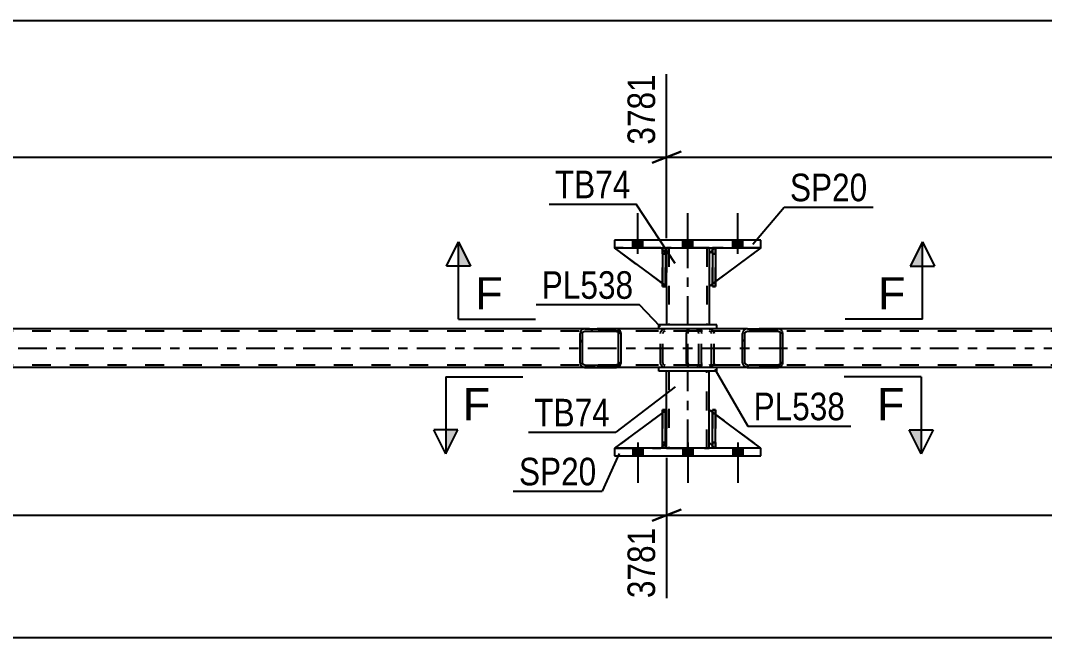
# Model space of a CAD drawing. Header units: millimetres. Extents: x -45 to 796, y -418 to 176.
# Drawn here: x 127.3 to 233.7, y -243.1 to -179.1 of the extents above; entities that cross this region are included whole.
import ezdxf

# ---------------------------------------------------------------- set-up
doc = ezdxf.new("R2010")
doc.units = ezdxf.units.MM
doc.linetypes.add('DXK_LINE_DOT2', pattern=[3.9198, 1.9599, -1.9599])
doc.linetypes.add('DXK_LINE_DOT3', pattern=[5.9187, 2.979, -0.9799, 0.9799, -0.9799])
doc.styles.add('Arial', font='ARIAL.TTF', dxfattribs={"height": 0.2})
doc.styles.add('Arial Narrow', font='ARIALN.TTF', dxfattribs={"height": 0.2})

# ---------------------------------------------------------------- blocks, each defined once
blk = doc.blocks.new('Part-122568648-7029 - 6955')
at = {"color": 2, "linetype": 'Continuous'}
for p, q in [((194.35, -202.68), (194.03, -202.68)), ((194.03, -202.68), (194.03, -206.68)), ((194.35, -202.68), (194.35, -202.68)), ((194.35, -202.68), (194.35, -206.68)), ((194.35, -206.68), (194.03, -206.68))]:
    blk.add_line(p, q, dxfattribs=at)
at = {"color": 7, "linetype": 'DXK_LINE_DOT2'}
for p, q in [((194.03, -203.28), (194.03, -202.68)), ((194.35, -203.28), (194.35, -202.68)), ((194.35, -202.68), (194.35, -202.68)), ((194.35, -203.28), (194.03, -203.28)), ((194.03, -203.28), (194.03, -206.68)), ((194.35, -206.68), (194.35, -203.28))]:
    blk.add_line(p, q, dxfattribs=at)
blk = doc.blocks.new('Part-122568648-7239 - 6955')
at = {"color": 7, "linetype": 'DXK_LINE_DOT2'}
for p, q in [((199.47, -202.68), (198.87, -203.28)), ((198.87, -206.68), (204.27, -202.68)), ((204.27, -202.68), (199.47, -202.68)), ((198.87, -203.28), (198.87, -206.68))]:
    blk.add_line(p, q, dxfattribs=at)
blk = doc.blocks.new('Part-122568648-7024 - 6955')
at = {"color": 2, "linetype": 'Continuous'}
for p, q in [((199.23, -223.48), (199.23, -219.48)), ((199.23, -219.48), (199.55, -219.48)), ((199.55, -223.48), (199.55, -219.48)), ((199.23, -223.48), (199.23, -223.48)), ((199.55, -223.48), (199.23, -223.48))]:
    blk.add_line(p, q, dxfattribs=at)
at = {"color": 7, "linetype": 'DXK_LINE_DOT2'}
for p, q in [((199.23, -219.48), (199.23, -222.88)), ((199.55, -222.88), (199.55, -219.48)), ((199.23, -222.88), (199.23, -223.48)), ((199.23, -222.88), (199.55, -222.88)), ((199.55, -223.48), (199.55, -222.88)), ((199.55, -223.48), (199.55, -223.48))]:
    blk.add_line(p, q, dxfattribs=at)
blk = doc.blocks.new('Bolt-122568648-7098 - 6955')
at = {"linetype": 'Continuous'}
for points in [[(191.99, -223.48), (190.95, -223.48), (190.95, -224.28), (191.99, -224.28)], [(191.99, -223.48), (190.95, -223.48), (190.95, -224.28), (191.99, -224.28)], [(191.99, -223.48), (190.95, -223.48), (190.95, -224.28), (191.99, -224.28)], [(197.19, -223.48), (196.15, -223.48), (196.15, -224.28), (197.19, -224.28)], [(197.19, -223.48), (196.15, -223.48), (196.15, -224.28), (197.19, -224.28)], [(202.39, -223.48), (201.35, -223.48), (201.35, -224.28), (202.39, -224.28)], [(202.39, -223.48), (201.35, -223.48), (201.35, -224.28), (202.39, -224.28)], [(202.39, -223.48), (201.35, -223.48), (201.35, -224.28), (202.39, -224.28)]]:
    blk.add_hatch(color=1, dxfattribs=at).paths.add_polyline_path(points)
at = {"color": 1, "linetype": 'Continuous'}
for p, q in [((191.47, -222.88), (191.47, -227.08)), ((191.47, -222.88), (191.47, -227.08)), ((191.47, -222.88), (191.47, -227.08)), ((196.67, -222.88), (196.67, -227.08)), ((196.67, -222.88), (196.67, -227.08)), ((201.87, -222.88), (201.87, -227.08)), ((201.87, -222.88), (201.87, -227.08)), ((201.87, -222.88), (201.87, -227.08)), ((190.95, -223.48), (190.95, -224.28)), ((190.95, -223.48), (190.95, -224.28)), ((190.95, -223.48), (190.95, -224.28)), ((191.99, -223.48), (191.99, -224.28)), ((191.99, -223.48), (191.99, -224.28)), ((191.99, -223.48), (191.99, -224.28)), ((196.15, -223.48), (196.15, -224.28)), ((196.15, -223.48), (196.15, -224.28)), ((197.19, -223.48), (197.19, -224.28)), ((197.19, -223.48), (197.19, -224.28)), ((201.35, -223.48), (201.35, -224.28)), ((201.35, -223.48), (201.35, -224.28)), ((201.35, -223.48), (201.35, -224.28)), ((202.39, -223.48), (202.39, -224.28)), ((202.39, -223.48), (202.39, -224.28)), ((202.39, -223.48), (202.39, -224.28))]:
    blk.add_line(p, q, dxfattribs=at)
blk = doc.blocks.new('Part-122568648-7106 - 6955')
at = {"color": 7, "linetype": 'DXK_LINE_DOT2'}
for p, q in [((718.48, -211.32), (56.08, -211.32)), ((206.04, -211.08), (185.98, -211.08)), ((718.48, -214.84), (56.08, -214.84)), ((708.37, -215.08), (185.98, -215.08)), ((206.04, -215.08), (185.98, -215.08))]:
    blk.add_line(p, q, dxfattribs=at)
at = {"color": 2, "linetype": 'Continuous'}
for p, q in [((185.98, -211.08), (120.91, -211.08)), ((271.11, -211.08), (206.04, -211.08)), ((185.98, -215.08), (120.91, -215.08)), ((271.11, -215.08), (206.04, -215.08))]:
    blk.add_line(p, q, dxfattribs=at)
at = {"color": 7, "linetype": 'DXK_LINE_DOT3'}
blk.add_line((56.08, -213.08), (718.48, -213.08), dxfattribs=at)
blk = doc.blocks.new('Part-122568648-7227 - 6955')
at = {"color": 2, "linetype": 'Continuous'}
for p, q in [((198.87, -222.88), (198.87, -219.48)), ((199.23, -219.74), (198.87, -219.48)), ((204.27, -223.48), (199.55, -219.98)), ((199.23, -223.23), (198.87, -222.88))]:
    blk.add_line(p, q, dxfattribs=at)
at = {"color": 7, "linetype": 'DXK_LINE_DOT2'}
for p, q in [((199.55, -219.98), (199.23, -219.74)), ((199.47, -223.48), (199.23, -223.23)), ((204.27, -223.48), (199.47, -223.48)), ((204.27, -223.48), (204.27, -223.48)), ((204.27, -223.48), (204.27, -223.48))]:
    blk.add_line(p, q, dxfattribs=at)
blk = doc.blocks.new('Part-122568648-7099 - 6955')
at = {"linetype": 'Continuous'}
h = blk.add_hatch(dxfattribs=at)
h.set_pattern_fill('', scale=0.7, style=0, pattern_type=0)
h.set_pattern_definition([(45, (206.5048, -211.3742), (-1.57154, 1.57154), [])])
h.paths.add_polyline_path([(206.54, -211.56), (206.5, -211.37), (206.4, -211.22), (206.23, -211.11), (206.04, -211.08), (202.86, -211.08), (202.66, -211.11), (202.5, -211.22), (202.39, -211.37), (202.35, -211.56), (202.35, -214.6), (202.39, -214.78), (202.5, -214.94), (202.66, -215.04), (202.86, -215.08), (206.04, -215.08), (206.23, -215.04), (206.4, -214.94), (206.5, -214.78), (206.54, -214.6)])
h.paths.add_polyline_path([(206.27, -214.69), (206.22, -214.77), (206.14, -214.82), (206.04, -214.84), (202.86, -214.84), (202.76, -214.82), (202.68, -214.77), (202.62, -214.69), (202.6, -214.6), (202.6, -211.56), (202.62, -211.47), (202.68, -211.39), (202.76, -211.34), (202.86, -211.32), (206.04, -211.32), (206.14, -211.34), (206.22, -211.39), (206.27, -211.47), (206.29, -211.56), (206.29, -214.6)])
at = {"color": 2, "linetype": 'Continuous'}
for p, q in [((196.53, -211.56), (196.55, -211.37)), ((196.53, -214.6), (196.53, -211.56)), ((196.55, -211.37), (196.61, -211.22)), ((196.61, -211.22), (196.7, -211.11)), ((196.7, -211.11), (196.8, -211.08)), ((202.86, -211.08), (196.8, -211.08)), ((202.39, -211.37), (202.35, -211.56)), ((202.35, -214.6), (202.35, -211.56)), ((202.6, -211.56), (202.62, -211.47)), ((202.6, -214.6), (202.6, -211.56)), ((202.62, -211.47), (202.68, -211.39)), ((202.86, -211.08), (202.66, -211.11)), ((202.68, -211.39), (202.76, -211.34)), ((202.76, -211.34), (202.86, -211.32)), ((202.86, -211.08), (206.04, -211.08)), ((202.86, -211.32), (206.04, -211.32)), ((206.23, -211.11), (206.04, -211.08)), ((206.04, -211.32), (206.14, -211.34)), ((206.14, -211.34), (206.22, -211.39)), ((206.22, -211.39), (206.27, -211.47)), ((206.27, -211.47), (206.29, -211.56)), ((206.29, -214.6), (206.29, -211.56)), ((206.54, -211.56), (206.5, -211.37)), ((206.54, -214.6), (206.54, -211.56)), ((196.55, -214.78), (196.53, -214.6)), ((196.61, -214.94), (196.55, -214.78)), ((202.35, -214.6), (202.39, -214.78)), ((202.62, -214.69), (202.6, -214.6)), ((202.68, -214.77), (202.62, -214.69)), ((202.76, -214.82), (202.68, -214.77)), ((202.86, -214.84), (202.76, -214.82)), ((202.86, -214.84), (206.04, -214.84)), ((206.14, -214.82), (206.04, -214.84)), ((206.22, -214.77), (206.14, -214.82)), ((206.27, -214.69), (206.22, -214.77)), ((206.29, -214.6), (206.27, -214.69)), ((206.5, -214.78), (206.54, -214.6)), ((196.7, -215.04), (196.61, -214.94)), ((196.8, -215.08), (196.7, -215.04)), ((202.86, -215.08), (196.8, -215.08)), ((202.66, -215.04), (202.86, -215.08)), ((202.86, -215.08), (206.04, -215.08)), ((206.04, -215.08), (206.23, -215.04))]:
    blk.add_line(p, q, dxfattribs=at)
at = {"color": 7, "linetype": 'DXK_LINE_DOT2'}
for p, q in [((196.67, -211.47), (196.66, -211.56)), ((196.66, -214.6), (196.66, -211.56)), ((196.7, -211.39), (196.67, -211.47)), ((196.75, -211.34), (196.7, -211.39)), ((196.8, -211.32), (196.75, -211.34)), ((206.04, -211.32), (196.8, -211.32)), ((198.08, -211.32), (198.08, -211.08)), ((198.89, -211.08), (199.08, -211.11)), ((198.99, -211.34), (198.89, -211.32)), ((199.07, -211.39), (198.99, -211.34)), ((199.12, -211.47), (199.07, -211.39)), ((199.14, -211.56), (199.12, -211.47)), ((199.14, -214.6), (199.14, -211.56)), ((199.35, -211.37), (199.39, -211.56)), ((199.39, -214.6), (199.39, -211.56)), ((206.04, -211.08), (202.86, -211.08)), ((196.66, -214.6), (196.67, -214.69)), ((196.67, -214.69), (196.7, -214.77)), ((196.7, -214.77), (196.75, -214.82)), ((196.75, -214.82), (196.8, -214.84)), ((206.04, -214.84), (196.8, -214.84)), ((198.08, -215.08), (198.08, -214.84)), ((198.89, -214.84), (198.99, -214.82)), ((198.99, -214.82), (199.07, -214.77)), ((199.07, -214.77), (199.12, -214.69)), ((199.12, -214.69), (199.14, -214.6)), ((199.39, -214.6), (199.35, -214.78)), ((199.08, -215.04), (198.89, -215.08)), ((206.04, -215.08), (202.86, -215.08))]:
    blk.add_line(p, q, dxfattribs=at)
for centre, start, end in [((198.9, -211.57), 23.8494, 68.8059), ((198.9, -214.58), 291.1941, 336.1506)]:
    blk.add_arc(centre, 0.492, start, end, dxfattribs=at)
at = {"color": 2, "linetype": 'Continuous'}
for centre, start, end in [((202.84, -211.57), 111.1941, 156.1506), ((206.05, -211.57), 23.8494, 68.8059), ((202.84, -214.58), 203.8494, 248.8059), ((206.05, -214.58), 291.1941, 336.1506)]:
    blk.add_arc(centre, 0.492, start, end, dxfattribs=at)
blk = doc.blocks.new('Part-122568648-7100 - 6955')
at = {"linetype": 'Continuous'}
h = blk.add_hatch(dxfattribs=at)
h.set_pattern_fill('', scale=0.7, style=0, pattern_type=0)
h.set_pattern_definition([(45, (189.687, -211.3742), (-1.57154, 1.57154), [])])
h.paths.add_polyline_path([(189.73, -211.56), (189.69, -211.37), (189.58, -211.22), (189.41, -211.11), (189.22, -211.08), (185.98, -211.08), (185.78, -211.11), (185.62, -211.22), (185.51, -211.37), (185.47, -211.56), (185.47, -214.6), (185.51, -214.78), (185.62, -214.94), (185.78, -215.04), (185.98, -215.08), (189.22, -215.08), (189.41, -215.04), (189.58, -214.94), (189.69, -214.78), (189.73, -214.6)])
h.paths.add_polyline_path([(189.45, -214.69), (189.4, -214.77), (189.31, -214.82), (189.22, -214.84), (185.98, -214.84), (185.88, -214.82), (185.8, -214.77), (185.74, -214.69), (185.72, -214.6), (185.72, -211.56), (185.74, -211.47), (185.8, -211.39), (185.88, -211.34), (185.98, -211.32), (189.22, -211.32), (189.31, -211.34), (189.4, -211.39), (189.45, -211.47), (189.47, -211.56), (189.47, -214.6)])
at = {"color": 2, "linetype": 'Continuous'}
for p, q in [((185.51, -211.37), (185.47, -211.56)), ((185.47, -214.6), (185.47, -211.56)), ((185.72, -211.56), (185.74, -211.47)), ((185.72, -214.6), (185.72, -211.56)), ((185.74, -211.47), (185.8, -211.39)), ((185.98, -211.08), (185.78, -211.11)), ((185.8, -211.39), (185.88, -211.34)), ((185.88, -211.34), (185.98, -211.32)), ((185.98, -211.08), (189.22, -211.08)), ((185.98, -211.32), (189.22, -211.32)), ((196.8, -211.08), (189.22, -211.08)), ((189.41, -211.11), (189.22, -211.08)), ((189.22, -211.32), (189.31, -211.34)), ((189.31, -211.34), (189.4, -211.39)), ((189.4, -211.39), (189.45, -211.47)), ((189.45, -211.47), (189.47, -211.56)), ((189.47, -214.6), (189.47, -211.56)), ((189.73, -211.56), (189.69, -211.37)), ((189.73, -214.6), (189.73, -211.56)), ((185.47, -214.6), (185.51, -214.78)), ((185.74, -214.69), (185.72, -214.6)), ((185.8, -214.77), (185.74, -214.69)), ((185.88, -214.82), (185.8, -214.77)), ((185.98, -214.84), (185.88, -214.82)), ((185.98, -214.84), (189.22, -214.84)), ((189.31, -214.82), (189.22, -214.84)), ((189.4, -214.77), (189.31, -214.82)), ((189.45, -214.69), (189.4, -214.77)), ((189.47, -214.6), (189.45, -214.69)), ((189.69, -214.78), (189.73, -214.6)), ((185.78, -215.04), (185.98, -215.08)), ((185.98, -215.08), (189.22, -215.08)), ((189.22, -215.08), (189.41, -215.04)), ((196.8, -215.08), (189.22, -215.08))]:
    blk.add_line(p, q, dxfattribs=at)
at = {"color": 7, "linetype": 'DXK_LINE_DOT2'}
for p, q in [((189.22, -211.08), (185.98, -211.08)), ((197.56, -211.32), (185.98, -211.32)), ((193.82, -211.56), (193.86, -211.37)), ((193.82, -214.6), (193.82, -211.56)), ((194.09, -211.47), (194.07, -211.56)), ((194.07, -214.6), (194.07, -211.56)), ((194.15, -211.39), (194.09, -211.47)), ((194.13, -211.11), (194.33, -211.08)), ((194.23, -211.34), (194.15, -211.39)), ((194.33, -211.32), (194.23, -211.34)), ((197.56, -211.08), (196.8, -211.08)), ((197.56, -211.08), (197.76, -211.11)), ((197.66, -211.34), (197.56, -211.32)), ((197.74, -211.39), (197.66, -211.34)), ((197.8, -211.47), (197.74, -211.39)), ((197.82, -211.56), (197.8, -211.47)), ((197.82, -214.6), (197.82, -211.56)), ((198.04, -211.37), (198.08, -211.56)), ((198.08, -214.6), (198.08, -211.56)), ((197.56, -214.84), (185.98, -214.84)), ((193.86, -214.78), (193.82, -214.6)), ((194.07, -214.6), (194.09, -214.69)), ((194.09, -214.69), (194.15, -214.77)), ((194.15, -214.77), (194.17, -214.78)), ((194.17, -214.78), (194.23, -214.82)), ((194.23, -214.82), (194.33, -214.84)), ((197.56, -214.84), (197.66, -214.82)), ((197.66, -214.82), (197.74, -214.77)), ((197.74, -214.77), (197.8, -214.69)), ((197.8, -214.69), (197.82, -214.6)), ((198.08, -214.6), (198.04, -214.78)), ((189.22, -215.08), (185.98, -215.08)), ((194.33, -215.08), (194.13, -215.04)), ((197.56, -215.08), (196.8, -215.08)), ((197.76, -215.04), (197.56, -215.08))]:
    blk.add_line(p, q, dxfattribs=at)
at = {"color": 2, "linetype": 'Continuous'}
for centre, start, end in [((185.96, -211.58), 110.7583, 155.68), ((189.23, -211.58), 24.32, 69.2417), ((185.96, -214.58), 204.32, 249.2417), ((189.23, -214.58), 290.7583, 335.68)]:
    blk.add_arc(centre, 0.496, start, end, dxfattribs=at)
at = {"color": 7, "linetype": 'DXK_LINE_DOT2'}
for centre, start, end in [((194.31, -211.58), 110.7583, 155.68), ((197.58, -211.58), 24.32, 69.2417), ((194.31, -214.58), 204.32, 249.2417), ((197.58, -214.58), 290.7583, 335.68)]:
    blk.add_arc(centre, 0.496, start, end, dxfattribs=at)
blk = doc.blocks.new('Bolt-122568648-7109 - 6955')
at = {"linetype": 'Continuous'}
for points in [[(190.95, -202.68), (191.99, -202.68), (191.99, -201.88), (190.95, -201.88)], [(190.95, -202.68), (191.99, -202.68), (191.99, -201.88), (190.95, -201.88)], [(190.95, -202.68), (191.99, -202.68), (191.99, -201.88), (190.95, -201.88)], [(196.15, -202.68), (197.19, -202.68), (197.19, -201.88), (196.15, -201.88)], [(196.15, -202.68), (197.19, -202.68), (197.19, -201.88), (196.15, -201.88)], [(201.35, -202.68), (202.39, -202.68), (202.39, -201.88), (201.35, -201.88)], [(201.35, -202.68), (202.39, -202.68), (202.39, -201.88), (201.35, -201.88)], [(201.35, -202.68), (202.39, -202.68), (202.39, -201.88), (201.35, -201.88)]]:
    blk.add_hatch(color=1, dxfattribs=at).paths.add_polyline_path(points)
at = {"color": 1, "linetype": 'Continuous'}
for p, q in [((191.47, -203.28), (191.47, -199.08)), ((191.47, -203.28), (191.47, -199.08)), ((191.47, -203.28), (191.47, -199.08)), ((196.67, -203.28), (196.67, -199.08)), ((196.67, -203.28), (196.67, -199.08)), ((201.87, -203.28), (201.87, -199.08)), ((201.87, -203.28), (201.87, -199.08)), ((201.87, -203.28), (201.87, -199.08)), ((190.95, -202.68), (190.95, -201.88)), ((190.95, -202.68), (190.95, -201.88)), ((190.95, -202.68), (190.95, -201.88)), ((191.99, -202.68), (191.99, -201.88)), ((191.99, -202.68), (191.99, -201.88)), ((191.99, -202.68), (191.99, -201.88)), ((196.15, -202.68), (196.15, -201.88)), ((196.15, -202.68), (196.15, -201.88)), ((197.19, -202.68), (197.19, -201.88)), ((197.19, -202.68), (197.19, -201.88)), ((201.35, -202.68), (201.35, -201.88)), ((201.35, -202.68), (201.35, -201.88)), ((201.35, -202.68), (201.35, -201.88)), ((202.39, -202.68), (202.39, -201.88)), ((202.39, -202.68), (202.39, -201.88)), ((202.39, -202.68), (202.39, -201.88))]:
    blk.add_line(p, q, dxfattribs=at)
blk = doc.blocks.new('Part-122568648-7118 - 6955')
at = {"color": 2, "linetype": 'Continuous'}
for p, q in [((199.67, -210.68), (193.67, -210.68)), ((193.67, -211.08), (193.67, -210.68)), ((199.67, -211.08), (199.67, -210.68))]:
    blk.add_line(p, q, dxfattribs=at)
at = {"color": 7, "linetype": 'DXK_LINE_DOT2'}
blk.add_line((199.67, -211.08), (193.67, -211.08), dxfattribs=at)
blk = doc.blocks.new('Part-122568648-7149 - 6955')
at = {"color": 7, "linetype": 'DXK_LINE_DOT2'}
for p, q in [((194.47, -206.68), (189.07, -202.68)), ((189.07, -202.68), (193.87, -202.68)), ((193.87, -202.68), (194.47, -203.28)), ((194.47, -203.28), (193.87, -202.68)), ((194.47, -203.28), (194.47, -206.68)), ((194.47, -203.28), (194.47, -203.28)), ((194.47, -203.28), (194.47, -206.68))]:
    blk.add_line(p, q, dxfattribs=at)
blk = doc.blocks.new('Part-122568648-7150 - 6955')
at = {"color": 2, "linetype": 'Continuous'}
for p, q in [((199.55, -202.68), (199.23, -202.68)), ((199.23, -202.68), (199.23, -206.68)), ((199.55, -202.68), (199.55, -202.68)), ((199.55, -202.68), (199.55, -206.68)), ((199.55, -206.68), (199.23, -206.68))]:
    blk.add_line(p, q, dxfattribs=at)
at = {"color": 7, "linetype": 'DXK_LINE_DOT2'}
for p, q in [((199.23, -203.28), (199.23, -202.68)), ((199.55, -203.28), (199.55, -202.68)), ((199.55, -202.68), (199.55, -202.68)), ((199.55, -203.28), (199.23, -203.28)), ((199.23, -203.28), (199.23, -206.68)), ((199.55, -206.68), (199.55, -203.28))]:
    blk.add_line(p, q, dxfattribs=at)
blk = doc.blocks.new('Part-122568648-7157 - 6955')
at = {"color": 7, "linetype": 'DXK_LINE_DOT2'}
for p, q in [((194.47, -219.48), (189.07, -223.48)), ((194.47, -222.88), (194.47, -219.48)), ((194.47, -219.48), (194.47, -222.88)), ((193.87, -223.48), (194.47, -222.88)), ((194.47, -222.88), (193.87, -223.48)), ((194.47, -222.88), (194.47, -222.88)), ((189.07, -223.48), (193.87, -223.48))]:
    blk.add_line(p, q, dxfattribs=at)
blk = doc.blocks.new('Part-122568648-7158 - 6955')
at = {"color": 2, "linetype": 'Continuous'}
for p, q in [((194.03, -219.81), (189.07, -223.48)), ((194.47, -219.48), (194.35, -219.57)), ((194.47, -222.88), (194.47, -219.48)), ((194.03, -223.32), (193.87, -223.48)), ((194.47, -222.88), (194.35, -223)), ((194.47, -222.88), (194.47, -222.88))]:
    blk.add_line(p, q, dxfattribs=at)
at = {"color": 7, "linetype": 'DXK_LINE_DOT2'}
for p, q in [((194.35, -219.57), (194.03, -219.81)), ((194.47, -222.88), (194.47, -219.48)), ((194.47, -222.88), (193.87, -223.48)), ((194.35, -223), (194.03, -223.32)), ((189.07, -223.48), (193.87, -223.48))]:
    blk.add_line(p, q, dxfattribs=at)
blk = doc.blocks.new('Part-122568648-7159 - 6955')
at = {"color": 7, "linetype": 'DXK_LINE_DOT2'}
for p, q in [((194.03, -203.28), (194.03, -202.68)), ((194.03, -202.68), (194.03, -202.68)), ((194.03, -202.68), (194.03, -206.68)), ((194.35, -202.68), (194.03, -202.68)), ((194.35, -203.28), (194.35, -202.68)), ((194.35, -206.68), (194.35, -202.68)), ((194.03, -206.68), (194.03, -203.28)), ((194.03, -203.28), (194.35, -203.28)), ((194.35, -203.28), (194.35, -206.68)), ((194.03, -206.68), (194.35, -206.68))]:
    blk.add_line(p, q, dxfattribs=at)
blk = doc.blocks.new('Part-122568648-7160 - 6955')
at = {"color": 7, "linetype": 'DXK_LINE_DOT2'}
for p, q in [((198.87, -222.88), (198.87, -219.48)), ((198.87, -219.48), (204.27, -223.48)), ((199.47, -223.48), (198.87, -222.88)), ((204.27, -223.48), (199.47, -223.48))]:
    blk.add_line(p, q, dxfattribs=at)
blk = doc.blocks.new('Part-122568648-7166 - 6955')
at = {"color": 7, "linetype": 'DXK_LINE_DOT2'}
for p, q in [((199.55, -219.48), (199.23, -219.48)), ((199.23, -222.88), (199.23, -219.48)), ((199.23, -223.48), (199.23, -219.48)), ((199.55, -219.48), (199.55, -222.88)), ((199.55, -223.48), (199.55, -219.48)), ((199.55, -222.88), (199.23, -222.88)), ((199.23, -223.48), (199.23, -222.88)), ((199.55, -222.88), (199.55, -223.48)), ((199.55, -223.48), (199.23, -223.48)), ((199.55, -223.48), (199.55, -223.48))]:
    blk.add_line(p, q, dxfattribs=at)
blk = doc.blocks.new('Part-122568648-7172 - 6955')
at = {"color": 2, "linetype": 'Continuous'}
for p, q in [((194.47, -202.68), (194.47, -203.28)), ((198.87, -202.68), (198.87, -203.28)), ((194.47, -206.68), (194.47, -210.68)), ((198.87, -206.68), (198.87, -210.68))]:
    blk.add_line(p, q, dxfattribs=at)
at = {"color": 7, "linetype": 'DXK_LINE_DOT2'}
for p, q in [((198.87, -202.68), (194.47, -202.68)), ((194.71, -202.68), (194.71, -210.68)), ((198.63, -202.68), (198.63, -210.68)), ((194.47, -203.28), (194.47, -206.68)), ((198.87, -203.28), (198.87, -206.68)), ((198.87, -210.68), (194.47, -210.68))]:
    blk.add_line(p, q, dxfattribs=at)
at = {"color": 7, "linetype": 'DXK_LINE_DOT3'}
blk.add_line((196.67, -210.68), (196.67, -202.68), dxfattribs=at)
blk = doc.blocks.new('Part-122568648-7189 - 6955')
at = {"color": 2, "linetype": 'Continuous'}
for p, q in [((194.03, -223.48), (194.03, -219.48)), ((194.03, -219.48), (194.35, -219.48)), ((194.35, -223.48), (194.35, -219.48)), ((194.03, -223.48), (194.03, -223.48)), ((194.35, -223.48), (194.03, -223.48))]:
    blk.add_line(p, q, dxfattribs=at)
at = {"color": 7, "linetype": 'DXK_LINE_DOT2'}
for p, q in [((194.03, -219.48), (194.03, -222.88)), ((194.35, -222.88), (194.35, -219.48)), ((194.03, -222.88), (194.03, -223.48)), ((194.03, -222.88), (194.35, -222.88)), ((194.35, -223.48), (194.35, -222.88)), ((194.35, -223.48), (194.35, -223.48))]:
    blk.add_line(p, q, dxfattribs=at)
blk = doc.blocks.new('Part-122568648-7192 - 6955')
at = {"color": 7, "linetype": 'DXK_LINE_DOT2'}
for p, q in [((199.23, -203.28), (199.23, -202.68)), ((199.23, -202.68), (199.23, -202.68)), ((199.23, -202.68), (199.23, -206.68)), ((199.55, -202.68), (199.23, -202.68)), ((199.55, -203.28), (199.55, -202.68)), ((199.55, -206.68), (199.55, -202.68)), ((199.23, -206.68), (199.23, -203.28)), ((199.23, -203.28), (199.55, -203.28)), ((199.55, -203.28), (199.55, -206.68)), ((199.23, -206.68), (199.55, -206.68))]:
    blk.add_line(p, q, dxfattribs=at)
blk = doc.blocks.new('Part-122568648-7198 - 6955')
at = {"color": 2, "linetype": 'Continuous'}
for p, q in [((189.07, -223.48), (189.07, -224.28)), ((204.27, -223.48), (189.07, -223.48)), ((189.07, -224.28), (204.27, -224.28)), ((204.27, -224.28), (204.27, -223.48))]:
    blk.add_line(p, q, dxfattribs=at)
blk = doc.blocks.new('Part-122568648-7203 - 6955')
at = {"color": 2, "linetype": 'Continuous'}
for p, q in [((204.27, -201.88), (189.07, -201.88)), ((189.07, -201.88), (189.07, -202.68)), ((204.27, -202.68), (204.27, -201.88)), ((189.07, -202.68), (204.27, -202.68))]:
    blk.add_line(p, q, dxfattribs=at)
blk = doc.blocks.new('Part-122568648-7208 - 6955')
at = {"color": 2, "linetype": 'Continuous'}
for p, q in [((194.47, -219.48), (194.47, -215.48)), ((198.87, -219.48), (198.87, -215.48)), ((194.47, -223.48), (194.47, -222.88)), ((198.87, -223.48), (198.87, -222.88))]:
    blk.add_line(p, q, dxfattribs=at)
at = {"color": 7, "linetype": 'DXK_LINE_DOT2'}
for p, q in [((198.87, -215.48), (194.47, -215.48)), ((194.71, -215.48), (194.71, -223.48)), ((198.63, -223.48), (198.63, -215.48)), ((194.47, -222.88), (194.47, -219.48)), ((198.87, -222.88), (198.87, -219.48)), ((194.47, -223.48), (198.87, -223.48))]:
    blk.add_line(p, q, dxfattribs=at)
at = {"color": 7, "linetype": 'DXK_LINE_DOT3'}
blk.add_line((196.67, -223.48), (196.67, -215.48), dxfattribs=at)
blk = doc.blocks.new('Part-122568648-7223 - 6955')
at = {"color": 2, "linetype": 'Continuous'}
for p, q in [((193.67, -215.48), (193.67, -215.08)), ((199.67, -215.48), (193.67, -215.48)), ((199.67, -215.48), (199.67, -215.08))]:
    blk.add_line(p, q, dxfattribs=at)
at = {"color": 7, "linetype": 'DXK_LINE_DOT2'}
blk.add_line((199.67, -215.08), (193.67, -215.08), dxfattribs=at)
blk = doc.blocks.new('Part-122568648-7225 - 6955')
at = {"color": 7, "linetype": 'DXK_LINE_DOT2'}
for p, q in [((194.35, -219.48), (194.03, -219.48)), ((194.03, -222.88), (194.03, -219.48)), ((194.03, -223.48), (194.03, -219.48)), ((194.35, -219.48), (194.35, -222.88)), ((194.35, -223.48), (194.35, -219.48)), ((194.35, -222.88), (194.03, -222.88)), ((194.03, -223.48), (194.03, -222.88)), ((194.35, -222.88), (194.35, -223.48)), ((194.35, -223.48), (194.03, -223.48)), ((194.35, -223.48), (194.35, -223.48))]:
    blk.add_line(p, q, dxfattribs=at)
blk = doc.blocks.new('Part-122568648-7238 - 6955')
at = {"color": 2, "linetype": 'Continuous'}
for p, q in [((199.23, -202.92), (198.87, -203.28)), ((204.27, -202.68), (199.55, -206.18)), ((198.87, -203.28), (198.87, -206.68)), ((199.23, -206.42), (198.87, -206.68))]:
    blk.add_line(p, q, dxfattribs=at)
at = {"color": 7, "linetype": 'DXK_LINE_DOT2'}
for p, q in [((199.47, -202.68), (199.23, -202.92)), ((204.27, -202.68), (199.47, -202.68)), ((199.55, -206.18), (199.23, -206.42))]:
    blk.add_line(p, q, dxfattribs=at)
blk = doc.blocks.new('Part-122568648-7240 - 6955')
at = {"color": 2, "linetype": 'Continuous'}
for p, q in [((194.03, -206.35), (189.07, -202.68)), ((194.03, -202.83), (193.87, -202.68)), ((194.47, -203.28), (194.35, -203.15)), ((194.47, -203.28), (194.47, -203.28)), ((194.47, -206.68), (194.47, -203.28)), ((194.35, -206.58), (194.47, -206.68)), ((194.47, -206.68), (194.47, -206.68))]:
    blk.add_line(p, q, dxfattribs=at)
at = {"color": 7, "linetype": 'DXK_LINE_DOT2'}
for p, q in [((193.87, -202.68), (189.07, -202.68)), ((193.87, -202.68), (194.47, -203.28)), ((194.35, -203.15), (194.03, -202.83)), ((194.47, -203.28), (194.47, -206.68)), ((194.35, -206.58), (194.03, -206.35))]:
    blk.add_line(p, q, dxfattribs=at)
blk = doc.blocks.new('StraightDimension-122568648-7352 - 6955')
at = {"color": 7, "linetype": 'Continuous'}
for p, q in [((194.47, -201.68), (194.47, -184.64)), ((45.86, -193.25), (194.47, -193.25)), ((192.97, -193.85), (195.97, -192.65))]:
    blk.add_line(p, q, dxfattribs=at)
at = {"color": 0, "linetype": 'Continuous'}
blk.add_wipeout([(193.87, -184.04), (189.67, -184.04), (189.67, -192.55), (193.87, -192.55)], dxfattribs=at)
at = {"color": 3, "linetype": 'Continuous', "style": 'Arial Narrow'}
blk.add_text('3781', height=2.863, rotation=90.0002, dxfattribs=at).set_placement((193.27, -191.95))
blk = doc.blocks.new('StraightDimension-122568648-7291 - 6955')
at = {"color": 7, "linetype": 'Continuous'}
blk.add_line((45.22, -243.13), (729.34, -243.13), dxfattribs=at)
blk = doc.blocks.new('StraightDimension-122568648-7313 - 6955')
at = {"color": 7, "linetype": 'Continuous'}
for p, q in [((194.47, -224.48), (194.47, -239.04)), ((195.97, -229.83), (192.97, -231.03)), ((194.47, -230.43), (449.88, -230.43))]:
    blk.add_line(p, q, dxfattribs=at)
blk = doc.blocks.new('StraightDimension-122568648-7319 - 6955')
at = {"color": 7, "linetype": 'Continuous'}
for p, q in [((194.47, -224.48), (194.47, -239.04)), ((45.86, -230.43), (194.47, -230.43)), ((192.97, -231.03), (195.97, -229.83))]:
    blk.add_line(p, q, dxfattribs=at)
at = {"color": 0, "linetype": 'Continuous'}
blk.add_wipeout([(193.87, -231.13), (189.67, -231.13), (189.67, -239.64), (193.87, -239.64)], dxfattribs=at)
at = {"color": 3, "linetype": 'Continuous', "style": 'Arial Narrow'}
blk.add_text('3781', height=2.863, rotation=90.0002, dxfattribs=at).set_placement((193.27, -239.04))
blk = doc.blocks.new('StraightDimension-122568648-7356 - 6955')
at = {"color": 7, "linetype": 'Continuous'}
for p, q in [((194.47, -201.68), (194.47, -184.64)), ((195.97, -192.65), (192.97, -193.85)), ((194.47, -193.25), (449.88, -193.25))]:
    blk.add_line(p, q, dxfattribs=at)
blk = doc.blocks.new('StraightDimension-122568648-7381 - 6955')
at = {"color": 7, "linetype": 'Continuous'}
blk.add_line((45.86, -179.06), (728.7, -179.06), dxfattribs=at)
blk = doc.blocks.new('Mark-122568648-7114 - 6955')
at = {"color": 30, "linetype": 'Continuous'}
for p in [(180.9, -208.56), (193.84, -210.87)]:
    blk.add_line(p, (191.61, -208.56), dxfattribs=at)
at = {"color": 0}
blk.add_wipeout([(191.01, -207.96), (191.01, -204.96), (181.5, -204.96), (181.5, -207.96)], dxfattribs=at)
blk.add_wipeout([(191.01, -207.96), (191.01, -204.96), (181.5, -204.96), (181.5, -207.96)], dxfattribs=at)
at = {"color": 3, "style": 'Arial Narrow'}
blk.add_text('PL538', height=2.863, dxfattribs=at).set_placement((181.5, -207.96))
blk = doc.blocks.new('Mark-122568648-7199 - 6955')
at = {"color": 30, "linetype": 'Continuous'}
for p, q in [((203.42, -202.28), (206.68, -198.43)), ((206.68, -198.43), (215.92, -198.43))]:
    blk.add_line(p, q, dxfattribs=at)
at = {"color": 0}
blk.add_wipeout([(215.32, -197.83), (215.32, -194.83), (207.28, -194.83), (207.28, -197.83)], dxfattribs=at)
blk.add_wipeout([(215.32, -197.83), (215.32, -194.83), (207.28, -194.83), (207.28, -197.83)], dxfattribs=at)
at = {"color": 3, "style": 'Arial Narrow'}
blk.add_text('SP20', height=2.863, dxfattribs=at).set_placement((207.28, -197.83))
blk = doc.blocks.new('Mark-122568648-7168 - 6955')
at = {"color": 30, "linetype": 'Continuous'}
for p in [(182.26, -198.12), (195.37, -204.29)]:
    blk.add_line(p, (191.31, -198.12), dxfattribs=at)
at = {"color": 0}
blk.add_wipeout([(190.71, -197.52), (190.71, -194.52), (182.86, -194.52), (182.86, -197.52)], dxfattribs=at)
blk.add_wipeout([(190.71, -197.52), (190.71, -194.52), (182.86, -194.52), (182.86, -197.52)], dxfattribs=at)
at = {"color": 3, "style": 'Arial Narrow'}
blk.add_text('TB74', height=2.863, dxfattribs=at).set_placement((182.86, -197.52))
blk = doc.blocks.new('Mark-122568648-7194 - 6955')
at = {"color": 30, "linetype": 'Continuous'}
for p in [(189.54, -224.03), (178.53, -227.93)]:
    blk.add_line(p, (187.77, -227.93), dxfattribs=at)
at = {"color": 0}
blk.add_wipeout([(187.17, -227.33), (187.17, -224.33), (179.13, -224.33), (179.13, -227.33)], dxfattribs=at)
blk.add_wipeout([(187.17, -227.33), (187.17, -224.33), (179.13, -224.33), (179.13, -227.33)], dxfattribs=at)
at = {"color": 3, "style": 'Arial Narrow'}
blk.add_text('SP20', height=2.863, dxfattribs=at).set_placement((179.13, -227.33))
blk = doc.blocks.new('Mark-122568648-7204 - 6955')
at = {"color": 30, "linetype": 'Continuous'}
for p in [(195.37, -217.09), (180.12, -221.81)]:
    blk.add_line(p, (189.18, -221.81), dxfattribs=at)
at = {"color": 0}
blk.add_wipeout([(188.58, -221.21), (188.58, -218.21), (180.72, -218.21), (180.72, -221.21)], dxfattribs=at)
blk.add_wipeout([(188.58, -221.21), (188.58, -218.21), (180.72, -218.21), (180.72, -221.21)], dxfattribs=at)
at = {"color": 3, "style": 'Arial Narrow'}
blk.add_text('TB74', height=2.863, dxfattribs=at).set_placement((180.72, -221.21))
blk = doc.blocks.new('Mark-122568648-7219 - 6955')
at = {"color": 30, "linetype": 'Continuous'}
for p, q in [((199.48, -215.28), (202.9, -221.17)), ((202.9, -221.17), (213.61, -221.17))]:
    blk.add_line(p, q, dxfattribs=at)
at = {"color": 0}
blk.add_wipeout([(213.01, -220.57), (213.01, -217.57), (203.5, -217.57), (203.5, -220.57)], dxfattribs=at)
blk.add_wipeout([(213.01, -220.57), (213.01, -217.57), (203.5, -217.57), (203.5, -220.57)], dxfattribs=at)
at = {"color": 3, "style": 'Arial Narrow'}
blk.add_text('PL538', height=2.863, dxfattribs=at).set_placement((203.5, -220.57))
blk = doc.blocks.new('SectionMark-122568648-7405 - 6955')
at = {"linetype": 'Continuous'}
for points in [[(174.09, -204.56), (172.84, -204.56), (172.84, -202.06)], [(221.03, -204.56), (219.78, -204.56), (221.03, -202.06)]]:
    blk.add_hatch(color=6, dxfattribs=at).paths.add_polyline_path(points)
at = {"color": 6, "linetype": 'Continuous'}
for p, q in [((171.59, -204.56), (172.84, -202.06)), ((172.84, -210.06), (172.84, -202.06)), ((172.84, -202.06), (174.09, -204.56)), ((221.03, -202.06), (219.78, -204.56)), ((221.03, -210.06), (221.03, -202.06)), ((221.03, -202.06), (222.28, -204.56)), ((174.09, -204.56), (171.59, -204.56)), ((219.78, -204.56), (222.28, -204.56)), ((172.84, -210.06), (180.84, -210.06)), ((221.03, -210.06), (213.03, -210.06))]:
    blk.add_line(p, q, dxfattribs=at)
at = {"color": 0, "linetype": 'Continuous'}
for points in [[(177.44, -209.06), (177.44, -205.56), (174.59, -205.56), (174.59, -209.06)], [(219.28, -209.06), (219.28, -205.56), (216.43, -205.56), (216.43, -209.06)]]:
    blk.add_wipeout(points, dxfattribs=at)
at = {"color": 3, "linetype": 'Continuous', "style": 'Arial'}
for p in [(174.59, -209.06), (216.43, -209.06)]:
    blk.add_text('F', height=3.34, dxfattribs=at).set_placement(p)
blk = doc.blocks.new('SectionMark-122568648-7409 - 6955')
at = {"linetype": 'Continuous'}
for points in [[(171.54, -221.57), (172.79, -221.57), (171.54, -224.07)], [(219.67, -221.57), (220.92, -221.57), (220.92, -224.07)]]:
    blk.add_hatch(color=6, dxfattribs=at).paths.add_polyline_path(points)
at = {"color": 6, "linetype": 'Continuous'}
for p, q in [((171.54, -216.07), (179.54, -216.07)), ((171.54, -216.07), (171.54, -224.07)), ((220.92, -216.07), (212.92, -216.07)), ((220.92, -216.07), (220.92, -224.07)), ((171.54, -224.07), (170.29, -221.57)), ((172.79, -221.57), (170.29, -221.57)), ((171.54, -224.07), (172.79, -221.57)), ((219.67, -221.57), (222.17, -221.57)), ((220.92, -224.07), (219.67, -221.57)), ((222.17, -221.57), (220.92, -224.07))]:
    blk.add_line(p, q, dxfattribs=at)
at = {"color": 0, "linetype": 'Continuous'}
for points in [[(176.14, -220.57), (176.14, -217.07), (173.29, -217.07), (173.29, -220.57)], [(219.17, -220.57), (219.17, -217.07), (216.32, -217.07), (216.32, -220.57)]]:
    blk.add_wipeout(points, dxfattribs=at)
at = {"color": 3, "linetype": 'Continuous', "style": 'Arial'}
for p in [(173.29, -220.57), (216.32, -220.57)]:
    blk.add_text('F', height=3.34, dxfattribs=at).set_placement(p)

msp = doc.modelspace()

# ---------------------------------------------------------------- block references
for name in ['Bolt-122568648-7109 - 6955', 'Part-122568648-7203 - 6955', 'Part-122568648-7149 - 6955', 'Part-122568648-7240 - 6955', 'Part-122568648-7029 - 6955', 'Part-122568648-7159 - 6955', 'Part-122568648-7172 - 6955', 'Part-122568648-7239 - 6955', 'Part-122568648-7238 - 6955', 'Part-122568648-7150 - 6955', 'Part-122568648-7192 - 6955', 'Part-122568648-7106 - 6955', 'Part-122568648-7100 - 6955', 'Part-122568648-7118 - 6955', 'Part-122568648-7099 - 6955', 'Part-122568648-7223 - 6955', 'Part-122568648-7208 - 6955', 'Part-122568648-7157 - 6955', 'Part-122568648-7158 - 6955', 'Part-122568648-7189 - 6955', 'Part-122568648-7225 - 6955', 'Part-122568648-7227 - 6955', 'Part-122568648-7160 - 6955', 'Part-122568648-7024 - 6955', 'Part-122568648-7166 - 6955', 'Bolt-122568648-7098 - 6955', 'Part-122568648-7198 - 6955']:
    msp.add_blockref(name, (0, 0))

# ---------------------------------------------------------------- next in the draw order: block references
for name in ['StraightDimension-122568648-7352 - 6955', 'StraightDimension-122568648-7291 - 6955']:
    msp.add_blockref(name, (0, 0))

# ---------------------------------------------------------------- next in the draw order: block references
for name in ['StraightDimension-122568648-7356 - 6955', 'Mark-122568648-7219 - 6955', 'StraightDimension-122568648-7313 - 6955']:
    msp.add_blockref(name, (0, 0))

# ---------------------------------------------------------------- next in the draw order: block references
for name in ['StraightDimension-122568648-7381 - 6955', 'StraightDimension-122568648-7319 - 6955']:
    msp.add_blockref(name, (0, 0))

# ---------------------------------------------------------------- next in the draw order: block references
for name in ['Mark-122568648-7168 - 6955', 'Mark-122568648-7199 - 6955', 'Mark-122568648-7114 - 6955', 'Mark-122568648-7204 - 6955', 'Mark-122568648-7194 - 6955']:
    msp.add_blockref(name, (0, 0))

# ---------------------------------------------------------------- next in the draw order: block references
for name in ['SectionMark-122568648-7405 - 6955', 'SectionMark-122568648-7409 - 6955']:
    msp.add_blockref(name, (0, 0))

doc.saveas('drawing.dxf')
